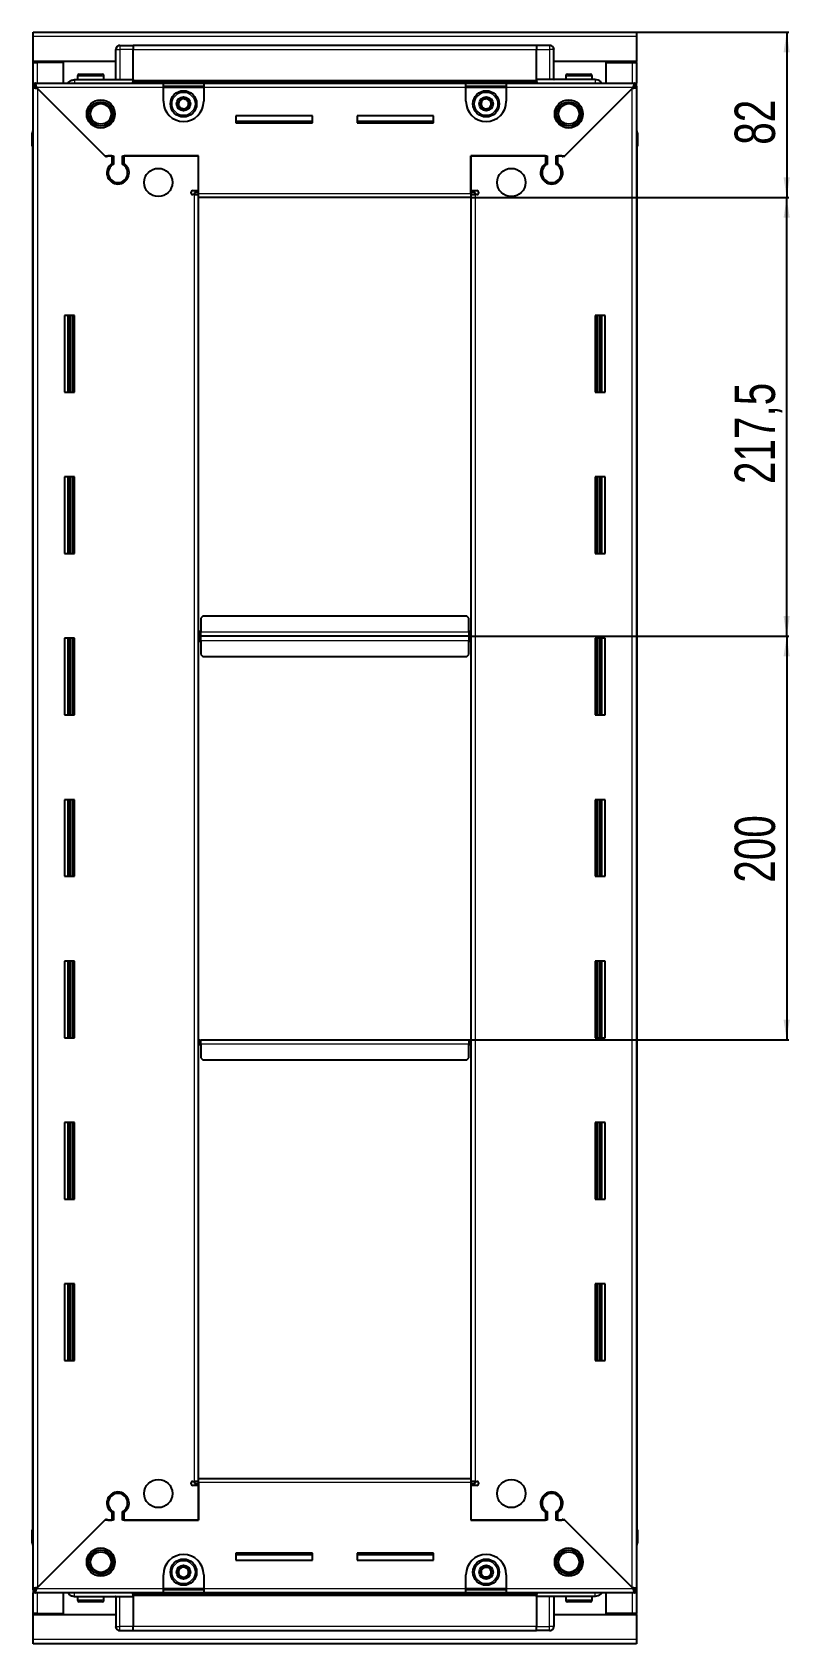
# Model space of a CAD drawing. Header units: millimetres. Extents: x 1014 to 3408, y -1258 to 1224.
# Drawn here: x 3033 to 3408, y 294 to 1093 of the extents above; entities that cross this region are included whole.
import ezdxf

# ---------------------------------------------------------------- set-up
doc = ezdxf.new("R2010")
doc.units = ezdxf.units.MM
doc.layers.add('FORMAT', color=7, linetype='Continuous')
doc.styles.add('SLDTEXTSTYLE0', font='TXT', dxfattribs={"width": 0.75})
doc.dimstyles.new('SLDDIMSTYLE0', dxfattribs={"dimtxt": 20, "dimasz": 10, "dimexe": 0, "dimexo": 0.0625, "dimgap": 5, "dimtad": 2, "dimdec": 1, "dimrnd": 1e-09, "dimzin": 12, "dimdsep": 46, "dimtxsty": 'SLDTEXTSTYLE0', "dimsah": 1, "dimcen": 0.09, "dimadec": 0, "dimazin": 3, "dimtfac": 1, "dimtofl": 0, "dimtmove": 0, "dimatfit": 3, "dimfxl": 0, "dimfrac": 2, "dimtolj": 1, "dimtzin": 12, "dimarcsym": 0})

# ---------------------------------------------------------------- blocks, each defined once
blk = doc.blocks.new('_D_5')
at = {"layer": 'FORMAT'}
for p, q in [((3332.2, 1093.07), (3407.69, 1093.07)), ((3406.69, 1093.07), (3406.69, 1011.07)), ((3250.2, 1011.07), (3407.69, 1011.07))]:
    blk.add_line(p, q, dxfattribs=at)
for points in [[(3406.69, 1093.07), (3405.15, 1083.07), (3408.22, 1083.07)], [(3406.69, 1011.07), (3408.22, 1021.07), (3405.15, 1021.07)]]:
    blk.add_solid(points, dxfattribs=at)
at = {"layer": 'FORMAT', "insert": (3380.9, 1037.29), "char_height": 20, "attachment_point": 1, "rotation": 90, "style": 'SLDTEXTSTYLE0'}
blk.add_mtext('82', dxfattribs=at)
blk = doc.blocks.new('_D_6')
at = {"layer": 'FORMAT'}
for p, q in [((3250.2, 1011.07), (3407.69, 1011.07)), ((3406.69, 793.57), (3406.69, 1011.07)), ((3249.2, 793.57), (3407.69, 793.57))]:
    blk.add_line(p, q, dxfattribs=at)
for points in [[(3406.69, 1011.07), (3405.15, 1001.07), (3408.22, 1001.07)], [(3406.69, 793.57), (3408.22, 803.57), (3405.15, 803.57)]]:
    blk.add_solid(points, dxfattribs=at)
at = {"layer": 'FORMAT', "insert": (3380.9, 869.07), "char_height": 20, "attachment_point": 1, "rotation": 90, "style": 'SLDTEXTSTYLE0'}
blk.add_mtext('217,5', dxfattribs=at)
blk = doc.blocks.new('_D_7')
at = {"layer": 'FORMAT'}
for p, q in [((3249.2, 793.57), (3407.69, 793.57)), ((3406.69, 793.57), (3406.69, 593.57)), ((3249.2, 593.57), (3407.69, 593.57))]:
    blk.add_line(p, q, dxfattribs=at)
for points in [[(3406.69, 793.57), (3405.15, 783.57), (3408.22, 783.57)], [(3406.69, 593.57), (3408.22, 603.57), (3405.15, 603.57)]]:
    blk.add_solid(points, dxfattribs=at)
at = {"layer": 'FORMAT', "insert": (3380.9, 671.4), "char_height": 20, "attachment_point": 1, "rotation": 90, "style": 'SLDTEXTSTYLE0'}
blk.add_mtext('200', dxfattribs=at)

msp = doc.modelspace()

# ---------------------------------------------------------------- linework, layer by layer
at = {"color": 7, "linetype": 'Continuous', "lineweight": 25}
for p, q in [((3033.19, 1090.97), (3033.19, 1093.07)), ((3033.19, 1093.07), (3332.19, 1093.07)), ((3033.19, 1078.57), (3033.19, 1090.97)), ((3332.19, 1093.07), (3332.19, 1090.97)), ((3332.19, 1090.97), (3332.19, 1078.57)), ((3074.19, 1069.57), (3074.19, 1084.57)), ((3074.86, 1086.07), (3074.86, 1086.07)), ((3076.19, 1086.57), (3082.69, 1086.57)), ((3076.19, 1086.57), (3082.69, 1086.57)), ((3082.69, 1086.57), (3082.69, 1086.57)), ((3082.69, 1086.57), (3082.69, 1086.57)), ((3082.69, 1086.57), (3082.69, 1084.57)), ((3282.69, 1086.42), (3082.69, 1086.42)), ((3082.69, 1069.57), (3082.69, 1084.57)), ((3282.69, 1086.57), (3282.69, 1086.57)), ((3289.19, 1086.57), (3282.69, 1086.57)), ((3289.19, 1086.57), (3282.69, 1086.57)), ((3282.69, 1086.57), (3282.69, 1084.57)), ((3282.69, 1069.57), (3282.69, 1084.57)), ((3291.19, 1084.57), (3291.19, 1084.57)), ((3291.19, 1069.57), (3291.19, 1084.57)), ((3074.19, 1078.57), (3033.19, 1078.57)), ((3033.19, 1078.07), (3033.19, 1078.57)), ((3033.19, 1067.82), (3033.19, 1078.07)), ((3033.19, 1078.07), (3035.29, 1078.07)), ((3034.69, 1078.07), (3034.69, 1078.57)), ((3048.19, 1078.07), (3035.29, 1078.07)), ((3048.19, 1067.82), (3048.19, 1078.07)), ((3055.19, 1071.47), (3055.19, 1069.57)), ((3055.99, 1072.27), (3067.39, 1072.27)), ((3068.19, 1069.57), (3068.19, 1071.47)), ((3332.19, 1078.57), (3291.19, 1078.57)), ((3297.19, 1071.47), (3297.19, 1069.57)), ((3297.99, 1072.27), (3309.39, 1072.27)), ((3310.19, 1069.57), (3310.19, 1071.47)), ((3317.19, 1078.07), (3330.09, 1078.07)), ((3317.19, 1067.82), (3317.19, 1078.07)), ((3330.09, 1078.07), (3332.19, 1078.07)), ((3330.69, 1078.07), (3330.69, 1078.57)), ((3332.19, 1078.07), (3332.19, 1078.57)), ((3332.19, 1078.07), (3332.19, 1067.82)), ((3033.19, 1066.32), (3033.19, 1067.82)), ((3033.19, 1067.82), (3034.19, 1067.82)), ((3033.19, 1065.82), (3033.19, 1066.32)), ((3033.19, 1066.32), (3034.19, 1066.32)), ((3033.19, 321.32), (3033.19, 1065.82)), ((3034.69, 1065.82), (3033.19, 1065.82)), ((3034.19, 1067.82), (3097.69, 1067.82)), ((3034.19, 1066.32), (3034.19, 1067.82)), ((3034.79, 1065.72), (3068.69, 1031.82)), ((3069.39, 1031.12), (3035.29, 1065.22)), ((3053.69, 1069.57), (3082.69, 1069.57)), ((3082.61, 1067.82), (3082.69, 1069.54)), ((3082.69, 1069.57), (3082.69, 1069.07)), ((3082.69, 1068.42), (3282.69, 1068.42)), ((3097.69, 1065.72), (3097.69, 1067.82)), ((3097.69, 1067.82), (3117.69, 1067.82)), ((3097.69, 1066.32), (3117.69, 1066.32)), ((3097.69, 1058.82), (3097.69, 1065.72)), ((3117.69, 1067.82), (3117.69, 1065.72)), ((3117.69, 1067.82), (3247.69, 1067.82)), ((3117.69, 1065.72), (3117.69, 1058.82)), ((3247.69, 1065.72), (3247.69, 1067.82)), ((3247.69, 1067.82), (3267.69, 1067.82)), ((3247.69, 1066.32), (3267.69, 1066.32)), ((3247.69, 1058.82), (3247.69, 1065.72)), ((3267.69, 1067.82), (3331.19, 1067.82)), ((3267.69, 1067.82), (3267.69, 1065.72)), ((3267.69, 1065.72), (3267.69, 1058.82)), ((3282.69, 1069.57), (3282.69, 1069.07)), ((3311.69, 1069.57), (3282.69, 1069.57)), ((3282.69, 1069.54), (3282.76, 1067.82)), ((3330.09, 1065.22), (3295.99, 1031.12)), ((3296.69, 1031.82), (3330.59, 1065.72)), ((3330.69, 1065.82), (3332.19, 1065.82)), ((3331.19, 1066.32), (3331.19, 1067.82)), ((3331.19, 1067.82), (3332.19, 1067.82)), ((3331.19, 1066.32), (3332.19, 1066.32)), ((3332.19, 1066.32), (3332.19, 1067.82)), ((3332.19, 1066.32), (3332.19, 1065.82)), ((3332.19, 1065.82), (3332.19, 321.32)), ((3171.69, 1051.57), (3133.69, 1051.57)), ((3133.69, 1051.57), (3133.69, 1048.07)), ((3171.69, 1048.82), (3133.69, 1048.82)), ((3133.69, 1048.07), (3171.69, 1048.07)), ((3171.69, 1048.07), (3171.69, 1051.57)), ((3231.69, 1051.57), (3193.69, 1051.57)), ((3193.69, 1051.57), (3193.69, 1048.07)), ((3231.69, 1048.82), (3193.69, 1048.82)), ((3193.69, 1048.07), (3231.69, 1048.07)), ((3231.69, 1048.07), (3231.69, 1051.57)), ((3032.69, 1043.07), (3032.69, 1036.57)), ((3032.69, 1036.57), (3032.69, 1043.07)), ((3332.19, 1044.39), (3332.19, 1044.39)), ((3332.69, 1043.07), (3332.69, 1036.57)), ((3332.69, 1036.57), (3332.69, 1043.07)), ((3032.69, 1036.57), (3032.69, 1036.57)), ((3033.19, 1036.57), (3032.69, 1036.57)), ((3032.84, 1036.57), (3032.84, 350.57)), ((3068.69, 1031.82), (3072.89, 1031.82)), ((3070.09, 1031.82), (3069.39, 1031.12)), ((3072.19, 1031.82), (3070.09, 1031.82)), ((3072.19, 1031.82), (3072.19, 1027.93)), ((3072.89, 1031.82), (3072.89, 1027.53)), ((3077.49, 1031.82), (3115.19, 1031.82)), ((3077.49, 1027.53), (3077.49, 1031.82)), ((3078.19, 1027.93), (3078.19, 1031.82)), ((3115.19, 1031.82), (3078.19, 1031.82)), ((3115.19, 1014.57), (3115.19, 1031.82)), ((3115.19, 1013.17), (3115.19, 1031.82)), ((3250.19, 1031.82), (3250.19, 1014.57)), ((3287.19, 1031.82), (3250.19, 1031.82)), ((3250.19, 1031.82), (3287.89, 1031.82)), ((3250.19, 1013.17), (3250.19, 1031.82)), ((3287.19, 1031.82), (3287.19, 1027.93)), ((3287.89, 1031.82), (3287.89, 1027.53)), ((3292.49, 1031.82), (3296.69, 1031.82)), ((3292.49, 1027.53), (3292.49, 1031.82)), ((3295.29, 1031.82), (3293.19, 1031.82)), ((3293.19, 1027.93), (3293.19, 1031.82)), ((3295.99, 1031.12), (3295.29, 1031.82)), ((3332.19, 1036.57), (3332.69, 1036.57)), ((3332.54, 350.57), (3332.54, 1036.57)), ((3332.69, 1036.57), (3332.69, 1036.57)), ((3332.69, 1036.57), (3332.69, 1036.57)), ((3073.19, 1018.96), (3073.19, 1018.2)), ((3292.19, 1018.96), (3292.19, 1018.2)), ((3112.34, 1014.57), (3115.19, 1014.57)), ((3113.09, 1012.57), (3112.34, 1012.57)), ((3113.09, 1012.57), (3115.19, 1012.57)), ((3115.19, 1013.57), (3113.19, 1013.57)), ((3113.19, 1013.57), (3113.19, 1012.57)), ((3115.19, 1011.07), (3115.19, 1013.17)), ((3115.19, 376.07), (3115.19, 1011.07)), ((3250.19, 1011.07), (3115.19, 1011.07)), ((3250.19, 1014.57), (3253.04, 1014.57)), ((3252.19, 1013.57), (3250.19, 1013.57)), ((3250.19, 1013.17), (3250.19, 1011.07)), ((3250.19, 1012.57), (3252.29, 1012.57)), ((3250.19, 1011.07), (3250.19, 376.07)), ((3252.19, 1012.57), (3252.19, 1013.57)), ((3253.04, 1012.57), (3252.29, 1012.57)), ((3053.69, 952.57), (3048.69, 952.57)), ((3048.69, 952.57), (3048.69, 914.57)), ((3050.84, 914.57), (3050.84, 952.57)), ((3052.63, 914.57), (3052.63, 952.57)), ((3052.66, 914.57), (3052.66, 952.57)), ((3053.69, 914.57), (3053.69, 952.57)), ((3311.69, 952.57), (3311.69, 914.57)), ((3316.69, 952.57), (3311.69, 952.57)), ((3312.71, 952.57), (3312.71, 914.57)), ((3312.74, 952.57), (3312.74, 914.57)), ((3314.54, 952.57), (3314.54, 914.57)), ((3316.69, 914.57), (3316.69, 952.57)), ((3048.69, 914.57), (3053.69, 914.57)), ((3311.69, 914.57), (3316.69, 914.57)), ((3053.69, 872.57), (3048.69, 872.57)), ((3048.69, 872.57), (3048.69, 834.57)), ((3050.84, 834.57), (3050.84, 872.57)), ((3052.63, 834.57), (3052.63, 872.57)), ((3052.66, 834.57), (3052.66, 872.57)), ((3053.69, 834.57), (3053.69, 872.57)), ((3311.69, 872.57), (3311.69, 834.57)), ((3316.69, 872.57), (3311.69, 872.57)), ((3312.71, 872.57), (3312.71, 834.57)), ((3312.74, 872.57), (3312.74, 834.57)), ((3314.54, 872.57), (3314.54, 834.57)), ((3316.69, 834.57), (3316.69, 872.57)), ((3048.69, 834.57), (3053.69, 834.57)), ((3311.69, 834.57), (3316.69, 834.57)), ((3117.19, 803.57), (3116.19, 802.57)), ((3116.19, 802.57), (3116.19, 795.67)), ((3248.19, 803.57), (3117.19, 803.57)), ((3249.19, 802.57), (3248.19, 803.57)), ((3249.19, 795.67), (3249.19, 802.57)), ((3053.69, 792.57), (3048.69, 792.57)), ((3048.69, 792.57), (3048.69, 754.57)), ((3050.84, 754.57), (3050.84, 792.57)), ((3052.63, 754.57), (3052.63, 792.57)), ((3052.66, 754.57), (3052.66, 792.57)), ((3053.69, 754.57), (3053.69, 792.57)), ((3115.94, 793.57), (3115.19, 793.57)), ((3116.19, 796.42), (3115.94, 796.42)), ((3115.94, 796.42), (3115.94, 793.57)), ((3115.94, 793.57), (3115.94, 790.72)), ((3116.19, 793.57), (3116.19, 795.67)), ((3249.19, 793.57), (3116.19, 793.57)), ((3116.19, 791.47), (3116.19, 793.57)), ((3116.19, 791.47), (3116.19, 784.57)), ((3249.44, 796.42), (3249.19, 796.42)), ((3249.19, 795.67), (3249.19, 793.57)), ((3249.19, 793.57), (3249.19, 791.47)), ((3249.19, 784.57), (3249.19, 791.47)), ((3249.44, 793.57), (3249.44, 796.42)), ((3250.19, 793.57), (3249.44, 793.57)), ((3249.44, 790.72), (3249.44, 793.57)), ((3311.69, 792.57), (3311.69, 754.57)), ((3316.69, 792.57), (3311.69, 792.57)), ((3312.71, 792.57), (3312.71, 754.57)), ((3312.74, 792.57), (3312.74, 754.57)), ((3314.54, 792.57), (3314.54, 754.57)), ((3316.69, 754.57), (3316.69, 792.57)), ((3115.94, 790.72), (3116.19, 790.72)), ((3116.19, 784.57), (3117.19, 783.57)), ((3117.19, 783.57), (3248.19, 783.57)), ((3248.19, 783.57), (3249.19, 784.57)), ((3249.19, 790.72), (3249.44, 790.72)), ((3048.69, 754.57), (3053.69, 754.57)), ((3311.69, 754.57), (3316.69, 754.57)), ((3053.69, 712.57), (3048.69, 712.57)), ((3048.69, 712.57), (3048.69, 674.57)), ((3050.84, 674.57), (3050.84, 712.57)), ((3052.63, 674.57), (3052.63, 712.57)), ((3052.66, 674.57), (3052.66, 712.57)), ((3053.69, 674.57), (3053.69, 712.57)), ((3311.69, 712.57), (3311.69, 674.57)), ((3316.69, 712.57), (3311.69, 712.57)), ((3312.71, 712.57), (3312.71, 674.57)), ((3312.74, 712.57), (3312.74, 674.57)), ((3314.54, 712.57), (3314.54, 674.57)), ((3316.69, 674.57), (3316.69, 712.57)), ((3048.69, 674.57), (3053.69, 674.57)), ((3311.69, 674.57), (3316.69, 674.57)), ((3053.69, 632.57), (3048.69, 632.57)), ((3048.69, 632.57), (3048.69, 594.57)), ((3050.84, 594.57), (3050.84, 632.57)), ((3052.63, 594.57), (3052.63, 632.57)), ((3052.66, 594.57), (3052.66, 632.57)), ((3053.69, 594.57), (3053.69, 632.57)), ((3311.69, 632.57), (3311.69, 594.57)), ((3316.69, 632.57), (3311.69, 632.57)), ((3312.71, 632.57), (3312.71, 594.57)), ((3312.74, 632.57), (3312.74, 594.57)), ((3314.54, 632.57), (3314.54, 594.57)), ((3316.69, 594.57), (3316.69, 632.57)), ((3048.69, 594.57), (3053.69, 594.57)), ((3115.19, 593.57), (3115.94, 593.57)), ((3115.94, 593.57), (3115.94, 590.72)), ((3116.19, 593.57), (3249.19, 593.57)), ((3116.19, 591.47), (3116.19, 593.57)), ((3116.19, 591.47), (3116.19, 584.57)), ((3249.19, 593.57), (3249.19, 591.47)), ((3249.19, 584.57), (3249.19, 591.47)), ((3249.44, 590.72), (3249.44, 593.57)), ((3249.44, 593.57), (3250.19, 593.57)), ((3311.69, 594.57), (3316.69, 594.57)), ((3115.94, 590.72), (3116.19, 590.72)), ((3116.19, 584.57), (3117.19, 583.57)), ((3117.19, 583.57), (3248.19, 583.57)), ((3248.19, 583.57), (3249.19, 584.57)), ((3249.19, 590.72), (3249.44, 590.72)), ((3053.69, 552.57), (3048.69, 552.57)), ((3048.69, 552.57), (3048.69, 514.57)), ((3050.84, 514.57), (3050.84, 552.57)), ((3052.63, 514.57), (3052.63, 552.57)), ((3052.66, 514.57), (3052.66, 552.57)), ((3053.69, 514.57), (3053.69, 552.57)), ((3311.69, 552.57), (3311.69, 514.57)), ((3316.69, 552.57), (3311.69, 552.57)), ((3312.71, 552.57), (3312.71, 514.57)), ((3312.74, 552.57), (3312.74, 514.57)), ((3314.54, 552.57), (3314.54, 514.57)), ((3316.69, 514.57), (3316.69, 552.57)), ((3048.69, 514.57), (3053.69, 514.57)), ((3311.69, 514.57), (3316.69, 514.57)), ((3053.69, 472.57), (3048.69, 472.57)), ((3048.69, 472.57), (3048.69, 434.57)), ((3050.84, 434.57), (3050.84, 472.57)), ((3052.63, 434.57), (3052.63, 472.57)), ((3052.66, 434.57), (3052.66, 472.57)), ((3053.69, 434.57), (3053.69, 472.57)), ((3311.69, 472.57), (3311.69, 434.57)), ((3316.69, 472.57), (3311.69, 472.57)), ((3312.71, 472.57), (3312.71, 434.57)), ((3312.74, 472.57), (3312.74, 434.57)), ((3314.54, 472.57), (3314.54, 434.57)), ((3316.69, 434.57), (3316.69, 472.57)), ((3048.69, 434.57), (3053.69, 434.57)), ((3311.69, 434.57), (3316.69, 434.57)), ((3115.19, 376.07), (3250.19, 376.07)), ((3115.19, 373.97), (3115.19, 376.07)), ((3250.19, 376.07), (3250.19, 373.97)), ((3073.19, 368.94), (3073.19, 368.18)), ((3112.34, 374.57), (3113.09, 374.57)), ((3115.19, 372.57), (3112.34, 372.57)), ((3115.19, 374.57), (3113.09, 374.57)), ((3113.19, 374.57), (3113.19, 373.57)), ((3113.19, 373.57), (3115.19, 373.57)), ((3115.19, 373.97), (3115.19, 355.32)), ((3115.19, 355.32), (3115.19, 372.57)), ((3252.29, 374.57), (3250.19, 374.57)), ((3250.19, 373.97), (3250.19, 355.32)), ((3250.19, 373.57), (3252.19, 373.57)), ((3250.19, 372.57), (3250.19, 355.32)), ((3253.04, 372.57), (3250.19, 372.57)), ((3252.19, 373.57), (3252.19, 374.57)), ((3252.29, 374.57), (3253.04, 374.57)), ((3292.19, 368.94), (3292.19, 368.18)), ((3072.89, 359.61), (3072.89, 355.32)), ((3077.49, 355.32), (3077.49, 359.61)), ((3287.89, 359.61), (3287.89, 355.32)), ((3292.49, 355.32), (3292.49, 359.61)), ((3068.69, 355.32), (3034.79, 321.42)), ((3035.29, 321.92), (3069.39, 356.02)), ((3072.89, 355.32), (3068.69, 355.32)), ((3069.39, 356.02), (3070.09, 355.32)), ((3070.09, 355.32), (3072.19, 355.32)), ((3072.19, 359.21), (3072.19, 355.32)), ((3115.19, 355.32), (3077.49, 355.32)), ((3078.19, 355.32), (3078.19, 359.21)), ((3078.19, 355.32), (3115.19, 355.32)), ((3250.19, 355.32), (3287.19, 355.32)), ((3287.89, 355.32), (3250.19, 355.32)), ((3287.19, 359.21), (3287.19, 355.32)), ((3296.69, 355.32), (3292.49, 355.32)), ((3293.19, 355.32), (3293.19, 359.21)), ((3293.19, 355.32), (3295.29, 355.32)), ((3295.29, 355.32), (3295.99, 356.02)), ((3295.99, 356.02), (3330.09, 321.92)), ((3330.59, 321.42), (3296.69, 355.32)), ((3032.69, 344.07), (3032.69, 350.57)), ((3032.69, 350.57), (3032.69, 350.57)), ((3032.69, 350.57), (3032.69, 350.57)), ((3032.69, 350.57), (3032.69, 344.07)), ((3033.19, 350.57), (3032.69, 350.57)), ((3332.19, 350.57), (3332.69, 350.57)), ((3332.69, 350.57), (3332.69, 350.57)), ((3332.69, 344.07), (3332.69, 350.57)), ((3332.69, 350.57), (3332.69, 344.07)), ((3033.19, 342.75), (3033.19, 342.75)), ((3171.69, 339.07), (3133.69, 339.07)), ((3133.69, 339.07), (3133.69, 335.57)), ((3133.69, 338.32), (3171.69, 338.32)), ((3171.69, 335.57), (3171.69, 339.07)), ((3231.69, 339.07), (3193.69, 339.07)), ((3193.69, 339.07), (3193.69, 335.57)), ((3193.69, 338.32), (3231.69, 338.32)), ((3231.69, 335.57), (3231.69, 339.07)), ((3097.69, 321.42), (3097.69, 328.32)), ((3117.69, 328.32), (3117.69, 321.42)), ((3133.69, 335.57), (3171.69, 335.57)), ((3193.69, 335.57), (3231.69, 335.57)), ((3247.69, 321.42), (3247.69, 328.32)), ((3267.69, 328.32), (3267.69, 321.42)), ((3033.19, 320.82), (3033.19, 321.32)), ((3034.69, 321.32), (3033.19, 321.32)), ((3033.19, 320.82), (3033.19, 319.32)), ((3034.19, 320.82), (3033.19, 320.82)), ((3034.19, 320.82), (3034.19, 319.32)), ((3097.69, 319.32), (3097.69, 321.42)), ((3117.69, 320.82), (3097.69, 320.82)), ((3117.69, 321.42), (3117.69, 319.32)), ((3247.69, 319.32), (3247.69, 321.42)), ((3267.69, 320.82), (3247.69, 320.82)), ((3267.69, 321.42), (3267.69, 319.32)), ((3330.69, 321.32), (3332.19, 321.32)), ((3331.19, 320.82), (3331.19, 319.32)), ((3332.19, 320.82), (3331.19, 320.82)), ((3332.19, 321.32), (3332.19, 320.82)), ((3332.19, 320.82), (3332.19, 319.32)), ((3033.19, 309.07), (3033.19, 319.32)), ((3034.19, 319.32), (3033.19, 319.32)), ((3097.69, 319.32), (3034.19, 319.32)), ((3048.19, 309.07), (3048.19, 319.32)), ((3053.69, 317.57), (3082.69, 317.57)), ((3055.19, 317.57), (3055.19, 315.67)), ((3059.76, 314.87), (3055.99, 314.87)), ((3067.39, 314.87), (3059.76, 314.87)), ((3068.19, 315.67), (3068.19, 317.57)), ((3074.19, 317.57), (3074.19, 302.57)), ((3082.69, 317.6), (3082.61, 319.32)), ((3282.69, 318.72), (3082.69, 318.72)), ((3082.69, 317.57), (3082.69, 318.07)), ((3082.69, 317.57), (3082.69, 302.57)), ((3117.69, 319.32), (3097.69, 319.32)), ((3247.69, 319.32), (3117.69, 319.32)), ((3267.69, 319.32), (3247.69, 319.32)), ((3331.19, 319.32), (3267.69, 319.32)), ((3282.76, 319.32), (3282.69, 317.6)), ((3282.69, 317.57), (3282.69, 318.07)), ((3311.69, 317.57), (3282.69, 317.57)), ((3282.69, 317.57), (3282.69, 302.57)), ((3291.19, 317.57), (3291.19, 302.57)), ((3297.19, 317.57), (3297.19, 315.67)), ((3304.98, 314.87), (3297.99, 314.87)), ((3309.39, 314.87), (3304.98, 314.87)), ((3310.19, 315.67), (3310.19, 317.57)), ((3317.19, 309.07), (3317.19, 319.32)), ((3332.19, 319.32), (3331.19, 319.32)), ((3332.19, 319.32), (3332.19, 309.07)), ((3035.29, 309.07), (3033.19, 309.07)), ((3033.19, 308.57), (3033.19, 309.07)), ((3033.19, 308.57), (3074.19, 308.57)), ((3033.19, 296.17), (3033.19, 308.57)), ((3034.69, 308.57), (3034.69, 309.07)), ((3035.29, 309.07), (3048.19, 309.07)), ((3291.19, 308.57), (3332.19, 308.57)), ((3330.09, 309.07), (3317.19, 309.07)), ((3332.19, 309.07), (3330.09, 309.07)), ((3330.69, 308.57), (3330.69, 309.07)), ((3332.19, 308.57), (3332.19, 309.07)), ((3332.19, 308.57), (3332.19, 296.17)), ((3033.19, 294.07), (3033.19, 296.17)), ((3074.19, 302.57), (3074.19, 302.57)), ((3076.19, 300.57), (3082.69, 300.57)), ((3076.19, 300.57), (3082.69, 300.57)), ((3082.69, 300.57), (3082.69, 302.57)), ((3082.69, 300.72), (3282.69, 300.72)), ((3082.69, 300.57), (3082.69, 300.57)), ((3282.69, 300.57), (3282.69, 302.57)), ((3289.19, 300.57), (3282.69, 300.57)), ((3282.69, 300.57), (3282.69, 300.57)), ((3282.69, 300.57), (3282.69, 300.57)), ((3289.19, 300.57), (3282.69, 300.57)), ((3290.51, 301.07), (3290.51, 301.07)), ((3332.19, 296.17), (3332.19, 294.07)), ((3332.19, 294.07), (3033.19, 294.07))]:
    msp.add_line(p, q, dxfattribs=at)
at = {"color": 8, "linetype": 'Continuous', "lineweight": 18}
for p, q in [((3332.19, 1090.97), (3033.19, 1090.97)), ((3074.19, 1084.57), (3076.19, 1084.57)), ((3076.19, 1086.57), (3076.19, 1084.57)), ((3076.19, 1084.57), (3076.19, 1069.57)), ((3082.69, 1084.57), (3076.19, 1084.57)), ((3282.69, 1084.42), (3082.69, 1084.42)), ((3282.69, 1084.57), (3289.19, 1084.57)), ((3289.19, 1086.57), (3289.19, 1084.57)), ((3291.19, 1084.57), (3289.19, 1084.57)), ((3289.19, 1084.57), (3289.19, 1069.57)), ((3035.29, 1078.07), (3035.29, 1078.57)), ((3035.29, 1067.82), (3035.29, 1078.07)), ((3055.19, 1071.47), (3068.19, 1071.47)), ((3297.19, 1071.47), (3310.19, 1071.47)), ((3330.09, 1078.57), (3330.09, 1078.07)), ((3330.09, 1078.07), (3330.09, 1067.82)), ((3097.69, 1065.72), (3034.79, 1065.72)), ((3035.29, 1065.22), (3035.29, 321.92)), ((3282.69, 1069.07), (3082.69, 1069.07)), ((3282.69, 1067.84), (3082.69, 1067.84)), ((3097.69, 1065.72), (3117.69, 1065.72)), ((3247.69, 1065.72), (3117.69, 1065.72)), ((3247.69, 1065.72), (3267.69, 1065.72)), ((3330.59, 1065.72), (3267.69, 1065.72)), ((3330.09, 321.92), (3330.09, 1065.22)), ((3033.19, 1043.07), (3032.69, 1043.07)), ((3332.19, 1043.07), (3332.69, 1043.07)), ((3113.09, 374.57), (3113.09, 1012.57)), ((3115.19, 1013.17), (3250.19, 1013.17)), ((3252.29, 1012.57), (3252.29, 374.57)), ((3050.19, 952.57), (3050.19, 914.57)), ((3051.42, 952.57), (3051.42, 914.57)), ((3313.95, 914.57), (3313.95, 952.57)), ((3315.19, 914.57), (3315.19, 952.57)), ((3050.19, 872.57), (3050.19, 834.57)), ((3051.42, 872.57), (3051.42, 834.57)), ((3313.95, 834.57), (3313.95, 872.57)), ((3315.19, 834.57), (3315.19, 872.57)), ((3050.19, 792.57), (3050.19, 754.57)), ((3051.42, 792.57), (3051.42, 754.57)), ((3249.19, 795.67), (3116.19, 795.67)), ((3116.19, 791.47), (3249.19, 791.47)), ((3313.95, 754.57), (3313.95, 792.57)), ((3315.19, 754.57), (3315.19, 792.57)), ((3050.19, 712.57), (3050.19, 674.57)), ((3051.42, 712.57), (3051.42, 674.57)), ((3313.95, 674.57), (3313.95, 712.57)), ((3315.19, 674.57), (3315.19, 712.57)), ((3050.19, 632.57), (3050.19, 594.57)), ((3051.42, 632.57), (3051.42, 594.57)), ((3313.95, 594.57), (3313.95, 632.57)), ((3315.19, 594.57), (3315.19, 632.57)), ((3116.19, 591.47), (3249.19, 591.47)), ((3050.19, 552.57), (3050.19, 514.57)), ((3051.42, 552.57), (3051.42, 514.57)), ((3313.95, 514.57), (3313.95, 552.57)), ((3315.19, 514.57), (3315.19, 552.57)), ((3050.19, 472.57), (3050.19, 434.57)), ((3051.42, 472.57), (3051.42, 434.57)), ((3313.95, 434.57), (3313.95, 472.57)), ((3315.19, 434.57), (3315.19, 472.57)), ((3250.19, 373.97), (3115.19, 373.97)), ((3033.19, 344.07), (3032.69, 344.07)), ((3332.19, 344.07), (3332.69, 344.07)), ((3034.79, 321.42), (3097.69, 321.42)), ((3117.69, 321.42), (3097.69, 321.42)), ((3117.69, 321.42), (3247.69, 321.42)), ((3267.69, 321.42), (3247.69, 321.42)), ((3267.69, 321.42), (3330.59, 321.42)), ((3035.29, 309.07), (3035.29, 319.32)), ((3059.49, 315.67), (3055.19, 315.67)), ((3068.19, 315.67), (3059.49, 315.67)), ((3076.19, 302.57), (3076.19, 317.57)), ((3082.69, 319.31), (3282.69, 319.31)), ((3082.69, 318.07), (3282.69, 318.07)), ((3289.19, 302.57), (3289.19, 317.57)), ((3305.16, 315.67), (3297.19, 315.67)), ((3310.19, 315.67), (3305.16, 315.67)), ((3330.09, 319.32), (3330.09, 309.07)), ((3035.29, 308.57), (3035.29, 309.07)), ((3330.09, 309.07), (3330.09, 308.57)), ((3332.19, 296.17), (3033.19, 296.17)), ((3074.19, 302.57), (3076.19, 302.57)), ((3076.19, 300.57), (3076.19, 302.57)), ((3082.69, 302.57), (3076.19, 302.57)), ((3082.69, 302.72), (3282.69, 302.72)), ((3282.69, 302.57), (3289.19, 302.57)), ((3291.19, 302.57), (3289.19, 302.57)), ((3289.19, 300.57), (3289.19, 302.57))]:
    msp.add_line(p, q, dxfattribs=at)
at = {"color": 7, "linetype": 'Continuous', "lineweight": 25, "flags": 128}
for points in [[(3291.04, 1085.32), (3291.15, 1084.96), (3291.19, 1084.57)], [(3074.33, 301.82), (3074.22, 302.18), (3074.19, 302.57)]]:
    msp.add_lwpolyline(points, dxfattribs=at)
at = {"color": 7, "linetype": 'Continuous', "lineweight": 25}
for centre, radius in [((3107.69, 1057.57), 6.5), ((3257.69, 1057.57), 6.5), ((3066.69, 1052.57), 7), ((3066.69, 1052.57), 6.03), ((3066.69, 1052.57), 5.1), ((3107.69, 1057.57), 3.46), ((3257.69, 1057.57), 3.46), ((3298.69, 1052.57), 7), ((3298.69, 1052.57), 6.03), ((3298.69, 1052.57), 5.1), ((3095.19, 1018.57), 7), ((3270.19, 1018.57), 7), ((3095.19, 368.57), 7), ((3270.19, 368.57), 7), ((3066.69, 334.57), 7), ((3066.69, 334.57), 6.03), ((3066.69, 334.57), 5.1), ((3107.69, 329.57), 6.5), ((3257.69, 329.57), 6.5), ((3298.69, 334.57), 7), ((3298.69, 334.57), 6.03), ((3298.69, 334.57), 5.1), ((3107.69, 329.57), 3.46), ((3257.69, 329.57), 3.46)]:
    msp.add_circle(centre, radius, dxfattribs=at)
at = {"color": 8, "linetype": 'Continuous', "lineweight": 18}
for centre in [(3107.69, 1057.57), (3257.69, 1057.57), (3107.69, 329.57), (3257.69, 329.57)]:
    msp.add_circle(centre, 5.7, dxfattribs=at)
at = {"color": 7, "linetype": 'Continuous', "lineweight": 25}
for centre, radius, start, end in [((3076.19, 1084.57), 2, 90, 180), ((3076.19, 1084.57), 2, 131.40962, 176.89611), ((3076.19, 1084.57), 2, 123.94202, 131.40962), ((3076.19, 1084.57), 2, 90, 108.58003), ((3289.19, 1084.57), 2, 0, 90), ((3055.99, 1071.47), 0.8, 90, 180), ((3067.39, 1071.47), 0.8, 0, 90), ((3297.99, 1071.47), 0.8, 90, 180), ((3309.39, 1071.47), 0.8, 0, 90), ((3073.99, 1069.77), 0.2, 270, 0), ((3291.39, 1069.77), 0.2, 180, 270), ((3107.69, 1058.82), 10, 180, 270), ((3107.69, 1057.57), 2.5, 134.01559, 194.01559), ((3107.69, 1057.57), 2.5, 194.01559, 254.01559), ((3107.69, 1057.57), 2.5, 74.01559, 134.01559), ((3107.69, 1057.57), 2.5, 254.01559, 314.01559), ((3107.69, 1058.82), 10, 270, 0), ((3107.69, 1057.57), 2.5, 14.01559, 74.01559), ((3107.69, 1057.57), 2.5, 314.01559, 14.01559), ((3257.69, 1058.82), 10, 180, 270), ((3257.69, 1057.57), 2.5, 160.11158, 220.11158), ((3257.69, 1057.57), 2.5, 100.11158, 160.11158), ((3257.69, 1057.57), 2.5, 220.11158, 280.11158), ((3257.69, 1057.57), 2.5, 40.11158, 100.11158), ((3257.69, 1058.82), 10, 270, 0), ((3257.69, 1057.57), 2.5, 280.11158, 340.11158), ((3257.69, 1057.57), 2.5, 340.11158, 40.11158), ((3034.69, 1043.07), 2, 138.59038, 180), ((3330.69, 1043.07), 2, 0, 41.39416), ((3075.19, 1023.32), 5.5, 123.05573, 56.94427), ((3075.19, 1023.32), 4.8, 118.63099, 61.36901), ((3290.19, 1023.32), 5.5, 123.05573, 56.94427), ((3290.19, 1023.32), 4.8, 118.63099, 61.36901), ((3112.34, 1013.57), 1, 90, 270), ((3253.04, 1013.57), 1, 270, 90), ((3075.19, 363.82), 5.5, 303.05573, 236.94427), ((3075.19, 363.82), 4.8, 298.63099, 241.36901), ((3112.34, 373.57), 1, 90, 270), ((3253.04, 373.57), 1, 270, 90), ((3290.19, 363.82), 5.5, 303.05573, 236.94427), ((3290.19, 363.82), 4.8, 298.63099, 241.36901), ((3034.69, 344.07), 2, 180, 199.56674), ((3034.69, 344.07), 2, 180, 221.39416), ((3330.69, 344.07), 2, 318.59038, 0), ((3034.69, 344.07), 2, 213.78451, 221.40962), ((3107.69, 328.32), 10, 90, 180), ((3107.69, 328.32), 10, 0, 90), ((3257.69, 328.32), 10, 90, 180), ((3257.69, 328.32), 10, 0, 90), ((3107.69, 329.57), 2.5, 127.47401, 187.47401), ((3107.69, 329.57), 2.5, 187.47401, 247.47401), ((3107.69, 329.57), 2.5, 67.47401, 127.47401), ((3107.69, 329.57), 2.5, 7.47401, 67.47401), ((3107.69, 329.57), 2.5, 307.47401, 7.47401), ((3257.69, 329.57), 2.5, 147.04236, 207.04236), ((3257.69, 329.57), 2.5, 207.04236, 267.04236), ((3257.69, 329.57), 2.5, 87.04236, 147.04236), ((3257.69, 329.57), 2.5, 267.04236, 327.04236), ((3257.69, 329.57), 2.5, 27.04236, 87.04236), ((3257.69, 329.57), 2.5, 327.04236, 27.04236), ((3107.69, 329.57), 2.5, 247.47401, 307.47401), ((3055.99, 315.67), 0.8, 180, 270), ((3067.39, 315.67), 0.8, 270, 360), ((3073.99, 317.37), 0.2, 0, 90), ((3291.39, 317.37), 0.2, 90, 180), ((3297.99, 315.67), 0.8, 180, 270), ((3309.39, 315.67), 0.8, 270, 360), ((3076.19, 302.57), 2, 180, 270), ((3289.19, 302.57), 2, 270, 0), ((3289.19, 302.57), 2, 270, 288.58003), ((3289.19, 302.57), 2, 303.94202, 311.40962)]:
    msp.add_arc(centre, radius, start, end, dxfattribs=at)
for points, knots in [([(3033.19, 1065.82), (3033.21, 1065.78), (3033.26, 1065.69), (3033.66, 1065.55), (3034.21, 1065.42), (3034.79, 1065.31), (3035.16, 1065.24), (3035.29, 1065.22)], [0, 0, 0, 0, 0.230255, 0.448522, 0.666786, 0.88505, 1, 1, 1, 1]), ([(3034.79, 1065.72), (3034.74, 1065.97), (3034.65, 1066.47), (3034.52, 1067.11), (3034.39, 1067.57), (3034.27, 1067.79), (3034.21, 1067.81), (3034.19, 1067.82)], [0, 0, 0, 0, 0.230255, 0.448522, 0.666786, 0.88505, 1, 1, 1, 1]), ([(3050.47, 1067.82), (3050.59, 1068.02), (3050.98, 1068.67), (3052.13, 1069.38), (3053.17, 1069.51), (3053.69, 1069.57)], [0, 0, 0, 0, 0.1822499, 0.5911249, 1, 1, 1, 1]), ([(3082.69, 1069.57), (3082.69, 1069.53), (3082.69, 1069.46), (3082.69, 1068.84), (3082.69, 1068.28), (3082.69, 1067.91), (3082.69, 1067.9)], [0, 0, 0, 0, 0.330266, 0.660532, 0.990799, 1, 1, 1, 1]), ([(3282.69, 1069.57), (3282.69, 1069.53), (3282.69, 1069.46), (3282.69, 1068.84), (3282.69, 1068.28), (3282.69, 1067.91), (3282.69, 1067.9)], [0, 0, 0, 0, 0.330266, 0.660532, 0.990799, 1, 1, 1, 1]), ([(3314.9, 1067.82), (3314.78, 1068.02), (3314.39, 1068.67), (3313.24, 1069.38), (3312.2, 1069.51), (3311.69, 1069.57)], [0, 0, 0, 0, 0.18225, 0.591125, 1, 1, 1, 1]), ([(3330.09, 1065.22), (3330.34, 1065.27), (3330.83, 1065.36), (3331.47, 1065.49), (3331.94, 1065.62), (3332.16, 1065.73), (3332.18, 1065.8), (3332.19, 1065.82)], [0, 0, 0, 0, 0.230255, 0.448522, 0.666786, 0.88505, 1, 1, 1, 1]), ([(3331.19, 1067.82), (3331.14, 1067.79), (3331.05, 1067.74), (3330.92, 1067.35), (3330.79, 1066.79), (3330.67, 1066.21), (3330.61, 1065.85), (3330.59, 1065.72)], [0, 0, 0, 0, 0.230255, 0.448522, 0.666786, 0.88505, 1, 1, 1, 1]), ([(3104.91, 1058.37), (3105.28, 1058.72), (3105.97, 1059.39), (3106.67, 1060.06), (3106.99, 1060.37)], [0, 0, 0, 0, 0.5346859, 1, 1, 1, 1]), ([(3105.61, 1055.57), (3105.53, 1055.9), (3105.33, 1056.7), (3105.09, 1057.66), (3104.94, 1058.24), (3104.91, 1058.37)], [0, 0, 0, 0, 0.362901, 0.866875, 1, 1, 1, 1]), ([(3108.38, 1054.77), (3107.89, 1054.91), (3106.96, 1055.18), (3106.04, 1055.44), (3105.61, 1055.57)], [0, 0, 0, 0, 0.534686, 1, 1, 1, 1]), ([(3106.99, 1060.37), (3107.48, 1060.23), (3108.41, 1059.96), (3109.33, 1059.7), (3109.76, 1059.58)], [0, 0, 0, 0, 0.534686, 1, 1, 1, 1]), ([(3110.46, 1056.78), (3110.09, 1056.42), (3109.4, 1055.75), (3108.71, 1055.08), (3108.38, 1054.77)], [0, 0, 0, 0, 0.5346859, 1, 1, 1, 1]), ([(3109.76, 1059.58), (3109.79, 1059.46), (3109.94, 1058.87), (3110.18, 1057.91), (3110.38, 1057.11), (3110.46, 1056.78)], [0, 0, 0, 0, 0.133125, 0.637099, 1, 1, 1, 1]), ([(3254.84, 1057.06), (3254.89, 1057.18), (3255.09, 1057.74), (3255.43, 1058.68), (3255.71, 1059.45), (3255.83, 1059.78)], [0, 0, 0, 0, 0.133125, 0.637099, 1, 1, 1, 1]), ([(3256.7, 1054.86), (3256.37, 1055.25), (3255.75, 1055.99), (3255.13, 1056.72), (3254.84, 1057.06)], [0, 0, 0, 0, 0.534686, 1, 1, 1, 1]), ([(3255.83, 1059.78), (3256.33, 1059.87), (3257.28, 1060.04), (3258.23, 1060.21), (3258.67, 1060.29)], [0, 0, 0, 0, 0.534686, 1, 1, 1, 1]), ([(3259.55, 1055.36), (3259.04, 1055.27), (3258.09, 1055.1), (3257.14, 1054.93), (3256.7, 1054.86)], [0, 0, 0, 0, 0.534686, 1, 1, 1, 1]), ([(3258.67, 1060.29), (3259, 1059.89), (3259.62, 1059.15), (3260.24, 1058.42), (3260.53, 1058.08)], [0, 0, 0, 0, 0.534686, 1, 1, 1, 1]), ([(3260.53, 1058.08), (3260.41, 1057.75), (3260.13, 1056.98), (3259.79, 1056.04), (3259.59, 1055.48), (3259.55, 1055.36)], [0, 0, 0, 0, 0.362901, 0.866875, 1, 1, 1, 1]), ([(3105.02, 330.68), (3105.12, 330.75), (3105.59, 331.12), (3106.38, 331.72), (3107.04, 332.22), (3107.31, 332.43)], [0, 0, 0, 0, 0.133125, 0.637099, 1, 1, 1, 1]), ([(3105.39, 327.81), (3105.33, 328.33), (3105.2, 329.28), (3105.08, 330.23), (3105.02, 330.68)], [0, 0, 0, 0, 0.534686, 1, 1, 1, 1]), ([(3108.06, 326.71), (3107.58, 326.91), (3106.69, 327.28), (3105.81, 327.64), (3105.39, 327.81)], [0, 0, 0, 0, 0.534686, 1, 1, 1, 1]), ([(3107.31, 332.43), (3107.79, 332.24), (3108.68, 331.87), (3109.56, 331.5), (3109.98, 331.33)], [0, 0, 0, 0, 0.534686, 1, 1, 1, 1]), ([(3110.35, 328.47), (3110.08, 328.26), (3109.43, 327.75), (3108.64, 327.15), (3108.16, 326.78), (3108.06, 326.71)], [0, 0, 0, 0, 0.3629006, 0.8668753, 1, 1, 1, 1]), ([(3109.98, 331.33), (3110.04, 330.82), (3110.17, 329.86), (3110.29, 328.91), (3110.35, 328.47)], [0, 0, 0, 0, 0.534686, 1, 1, 1, 1]), ([(3254.8, 329.72), (3255.08, 330.15), (3255.61, 330.96), (3256.13, 331.77), (3256.37, 332.14)], [0, 0, 0, 0, 0.534686, 1, 1, 1, 1]), ([(3256.11, 327.15), (3255.88, 327.61), (3255.44, 328.47), (3255.01, 329.32), (3254.8, 329.72)], [0, 0, 0, 0, 0.534686, 1, 1, 1, 1]), ([(3256.37, 332.14), (3256.5, 332.14), (3257.1, 332.1), (3258.09, 332.05), (3258.91, 332.01), (3259.26, 331.99)], [0, 0, 0, 0, 0.133125, 0.637099, 1, 1, 1, 1]), ([(3260.57, 329.42), (3260.29, 328.99), (3259.76, 328.18), (3259.24, 327.37), (3259, 327)], [0, 0, 0, 0, 0.534686, 1, 1, 1, 1]), ([(3259.26, 331.99), (3259.49, 331.53), (3259.93, 330.67), (3260.37, 329.82), (3260.57, 329.42)], [0, 0, 0, 0, 0.534686, 1, 1, 1, 1]), ([(3035.29, 321.92), (3035.03, 321.88), (3034.54, 321.79), (3033.9, 321.65), (3033.43, 321.52), (3033.21, 321.41), (3033.19, 321.34), (3033.19, 321.32)], [0, 0, 0, 0, 0.230255, 0.448522, 0.666786, 0.88505, 1, 1, 1, 1]), ([(3034.19, 319.32), (3034.23, 319.35), (3034.32, 319.4), (3034.45, 319.79), (3034.59, 320.35), (3034.7, 320.93), (3034.76, 321.3), (3034.79, 321.42)], [0, 0, 0, 0, 0.230255, 0.448522, 0.666786, 0.88505, 1, 1, 1, 1]), ([(3259, 327), (3258.65, 327.02), (3257.83, 327.06), (3256.84, 327.11), (3256.24, 327.14), (3256.11, 327.15)], [0, 0, 0, 0, 0.3629006, 0.8668753, 1, 1, 1, 1]), ([(3332.19, 321.32), (3332.16, 321.37), (3332.11, 321.46), (3331.71, 321.59), (3331.16, 321.72), (3330.58, 321.83), (3330.21, 321.9), (3330.09, 321.92)], [0, 0, 0, 0, 0.230255, 0.448522, 0.666786, 0.88505, 1, 1, 1, 1]), ([(3330.59, 321.42), (3330.63, 321.17), (3330.72, 320.67), (3330.85, 320.03), (3330.99, 319.57), (3331.1, 319.35), (3331.16, 319.33), (3331.19, 319.32)], [0, 0, 0, 0, 0.230255, 0.448522, 0.666786, 0.88505, 1, 1, 1, 1]), ([(3050.47, 319.32), (3050.59, 319.12), (3050.98, 318.47), (3052.13, 317.76), (3053.17, 317.63), (3053.69, 317.57)], [0, 0, 0, 0, 0.18225, 0.591125, 1, 1, 1, 1]), ([(3082.69, 317.57), (3082.69, 317.61), (3082.69, 317.68), (3082.69, 318.3), (3082.69, 318.86), (3082.69, 319.24), (3082.69, 319.25)], [0, 0, 0, 0, 0.330267, 0.660534, 0.990802, 1, 1, 1, 1]), ([(3282.69, 317.57), (3282.69, 317.61), (3282.69, 317.68), (3282.69, 318.3), (3282.69, 318.88), (3282.69, 319.28), (3282.69, 319.31)], [0, 0, 0, 0, 0.324279, 0.648558, 0.972836, 1, 1, 1, 1]), ([(3314.9, 319.32), (3314.78, 319.12), (3314.39, 318.47), (3313.24, 317.76), (3312.2, 317.63), (3311.69, 317.57)], [0, 0, 0, 0, 0.18225, 0.591125, 1, 1, 1, 1])]:
    msp.add_open_spline(points, degree=3, knots=knots, dxfattribs=at)
for points in [[(3034.79, 1065.72), (3034.74, 1065.8), (3034.64, 1065.96), (3034.49, 1066.16), (3034.34, 1066.29), (3034.24, 1066.31), (3034.19, 1066.32)], [(3034.69, 1065.82), (3034.69, 1065.77), (3034.71, 1065.67), (3034.85, 1065.52), (3035.05, 1065.37), (3035.21, 1065.27), (3035.29, 1065.22)], [(3330.09, 1065.22), (3330.16, 1065.27), (3330.32, 1065.37), (3330.52, 1065.52), (3330.66, 1065.67), (3330.68, 1065.77), (3330.69, 1065.82)], [(3331.19, 1066.32), (3331.14, 1066.31), (3331.04, 1066.29), (3330.89, 1066.16), (3330.74, 1065.96), (3330.64, 1065.8), (3330.59, 1065.72)], [(3034.19, 320.82), (3034.24, 320.83), (3034.34, 320.85), (3034.49, 320.99), (3034.64, 321.19), (3034.74, 321.34), (3034.79, 321.42)], [(3035.29, 321.92), (3035.21, 321.87), (3035.05, 321.77), (3034.85, 321.62), (3034.71, 321.47), (3034.69, 321.37), (3034.69, 321.32)], [(3330.69, 321.32), (3330.68, 321.37), (3330.66, 321.47), (3330.52, 321.62), (3330.32, 321.77), (3330.16, 321.87), (3330.09, 321.92)], [(3330.59, 321.42), (3330.64, 321.34), (3330.74, 321.19), (3330.89, 320.99), (3331.04, 320.85), (3331.14, 320.83), (3331.19, 320.82)]]:
    msp.add_open_spline(points, degree=3, dxfattribs=at)
at = {"color": 8, "linetype": 'Continuous', "lineweight": 18}
for points in [[(3053.69, 1069.57), (3053.69, 1069.52), (3053.69, 1069.45), (3053.69, 1069.02), (3053.69, 1068.56), (3053.69, 1068.15), (3053.69, 1067.88), (3053.69, 1067.82)], [(3311.69, 1069.57), (3311.69, 1069.52), (3311.69, 1069.45), (3311.69, 1069.02), (3311.69, 1068.56), (3311.69, 1068.15), (3311.69, 1067.88), (3311.69, 1067.82)], [(3053.69, 317.57), (3053.69, 317.62), (3053.69, 317.69), (3053.69, 318.13), (3053.69, 318.58), (3053.69, 318.99), (3053.69, 319.27), (3053.69, 319.32)], [(3311.69, 317.57), (3311.69, 317.62), (3311.69, 317.69), (3311.69, 318.13), (3311.69, 318.58), (3311.69, 318.99), (3311.69, 319.27), (3311.69, 319.32)]]:
    msp.add_open_spline(points, degree=3, knots=[0, 0, 0, 0, 0.359753, 0.553414, 0.751185, 0.948956, 1, 1, 1, 1], dxfattribs=at)

# ---------------------------------------------------------------- dimensions: what is measured, and where the dimension line sits
at = {"layer": 'FORMAT'}
for base, p1, p2, picture, middle in [((3406.69, 1011.07), (3332.19, 1093.07), (3250.19, 1011.07), '_D_5', (3406.69, 1052.07)), ((3406.69, 1011.07), (3249.19, 793.57), (3250.19, 1011.07), '_D_6', (3406.69, 902.32)), ((3406.69, 593.57), (3249.19, 793.57), (3249.19, 593.57), '_D_7', (3406.69, 693.57))]:
    dim = msp.add_linear_dim(base=base, p1=p1, p2=p2, angle=90, dimstyle='SLDDIMSTYLE0', dxfattribs=at)
    dim.commit()
    dim.dimension.update_dxf_attribs({"geometry": picture, "text_midpoint": middle, "dimtype": 160})

doc.saveas('drawing.dxf')
